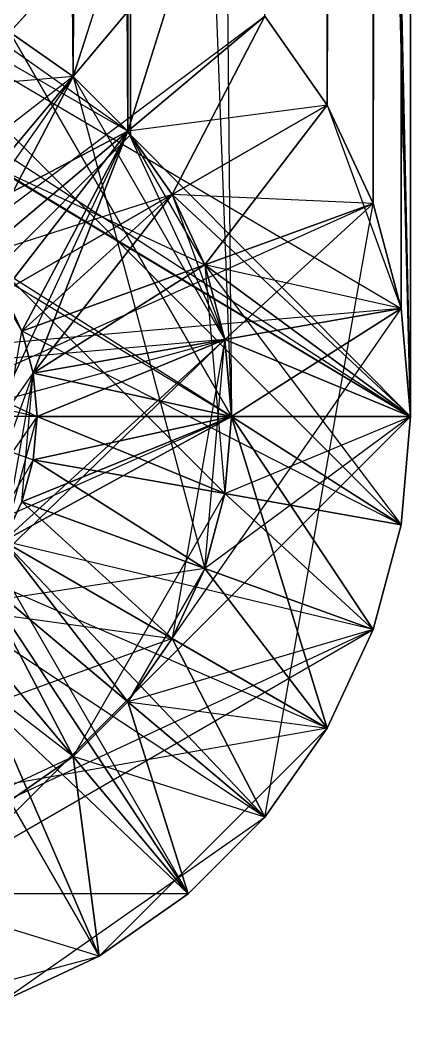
# Model space of a CAD drawing. Extents: x -139 to 143, y -92 to 96.
# Drawn here: x 137.47 to 143.36, y -92.42 to -77.05 of the extents above; entities that cross this region are included whole.
import ezdxf

# ---------------------------------------------------------------- set-up
doc = ezdxf.new("R2010")
doc.units = 0
doc.layers.get('0').update_dxf_attribs({"linetype": 'CONTINUOUS'})

msp = doc.modelspace()

# ---------------------------------------------------------------- linework, layer by layer
at = {"color": 7}
for points in [[(-129.233, 95.572, 5.052), (133.958, 95.572, 5.052), (140.655, -83.022, -0.587), (143.358, -83.022, -0.822), (140.655, -83.022, -0.822), (140.655, -83.022, -0.587), (143.358, -83.022, -0.822), (140.655, -83.022, -0.587), (143.358, -83.022, -0.587), (143.358, -83.022, -0.822), (-138.633, -83.022, -0.587)], [(-128.07, 92.768, -0.822), (143.358, -83.022, -0.587), (143.358, 86.172, -0.587)], [(139.128, 81.923, -0.822), (143.358, -83.022, -0.822), (143.358, 86.172, -0.822), (143.358, -83.022, -0.822), (139.758, -79.674, -0.822), (140.251, -80.732, -0.822), (143.358, -83.022, -0.822), (139.128, -78.774, -0.822), (143.358, -83.022, -0.822), (139.128, 81.923, -0.822), (139.128, -78.774, -0.822), (143.358, -83.022, -0.822), (139.128, -78.774, -0.822), (139.758, -79.674, -0.822), (143.358, -83.022, -0.822), (-138.633, 86.172, -0.822)], [(-138.49, 84.54, 5.052), (143.215, -81.39, 5.052), (143.358, 86.172, 5.052), (143.358, -83.022, 5.052), (143.215, -81.39, 5.052), (143.215, -81.39, 5.052), (143.215, 84.54, 5.052)], [(140, -75.822, 5.287), (138.263, -77.892, 5.287), (140, -75.822, 5.287), (139.088, -78.717, 5.287), (138.263, -77.892, 5.287), (140.655, 86.172, 5.287)], [(139.128, 81.923, -0.822), (143.358, -83.022, -0.822), (140.251, -80.732, -0.822), (140.553, -81.859, -0.822), (143.358, -83.022, -0.822), (143.358, 86.172, -0.822)], [(143.358, 86.172, 5.052), (143.215, -81.39, 5.052), (142.791, -79.808, 5.052), (143.215, 84.54, 5.052), (143.215, -81.39, 5.052), (142.791, -79.808, 5.052), (142.791, -79.808, 5.052), (142.791, 82.957, 5.052)], [(143.358, 86.172, -0.822), (143.358, -83.022, -0.587), (143.358, -83.022, -0.587), (143.358, 86.172, -0.822), (143.358, -83.022, -0.822), (143.358, -83.022, -0.587), (143.358, 86.172, -0.587), (143.358, -83.022, -0.587), (143.358, 86.172, 5.052)], [(143.358, 86.172, 5.052), (143.358, -83.022, -0.587), (143.358, -83.022, 5.052), (143.358, 86.172, 5.052)], [(143.215, 84.54, 5.052), (142.791, -79.808, 5.052), (142.098, -78.323, 5.052), (142.791, 82.957, 5.052), (142.791, -79.808, 5.052), (142.098, -78.323, 5.052), (142.098, -78.323, 5.052), (142.098, 81.472, 5.052)], [(-135.527, 83.881, -0.587), (140.655, -83.022, -0.587), (140.553, -81.859, -0.822), (140.553, -81.859, -0.587), (140.655, -83.022, -0.587), (140.553, -81.859, -0.822), (140.655, -83.022, -0.587), (140.655, -83.022, -0.822), (140.553, -81.859, -0.822), (138.263, -77.892, -0.587), (139.088, -78.717, -5.287), (138.263, -77.892, -5.287), (138.263, -77.892, -0.587), (139.088, -78.717, -5.287), (138.263, -77.892, -0.587), (139.088, -78.717, -0.587), (139.088, -78.717, -5.287), (140.251, -80.732, -0.587), (139.758, -79.674, -0.822), (139.758, -79.674, -0.587), (140.251, -80.732, -0.587), (139.758, -79.674, -0.822), (140.251, -80.732, -0.587), (140.251, -80.732, -0.822), (139.758, -79.674, -0.822), (140.553, -81.859, -0.587), (140.251, -80.732, -0.822), (140.251, -80.732, -0.587), (140.553, -81.859, -0.587), (140.251, -80.732, -0.822), (140.553, -81.859, -0.587), (140.553, -81.859, -0.822), (140.251, -80.732, -0.822), (139.088, -78.717, -0.587), (139.128, -78.774, -0.822), (139.088, -78.717, -5.287), (139.088, -78.717, -0.587), (139.758, -79.674, -0.587), (139.128, -78.774, -0.822), (139.088, -78.717, -0.587), (139.758, -79.674, -0.587), (139.128, -78.774, -0.822), (139.758, -79.674, -0.587), (139.758, -79.674, -0.822), (139.128, -78.774, -0.822), (139.088, -78.717, -5.287), (139.128, -78.774, -0.822), (139.128, -78.774, -5.287), (139.088, -78.717, -5.287), (136.308, -76.757, -0.587)], [(-135.527, 83.881, 5.287), (143.358, -83.022, 5.052), (143.215, -81.39, 5.287), (143.215, -81.39, 5.052), (143.358, -83.022, 5.052), (143.215, -81.39, 5.287), (143.358, -83.022, 5.052), (143.358, -83.022, 5.287), (143.215, -81.39, 5.287), (124.558, -83.022, -0.117), (124.701, -81.39, -0.587), (124.701, -81.39, -0.117), (124.558, -83.022, -0.117), (124.701, -81.39, -0.587), (124.558, -83.022, -0.117), (124.558, -83.022, -0.587), (124.701, -81.39, -0.587), (135.59, -73.766, -0.117)], [(142.791, 82.957, 5.052), (142.098, -78.323, 5.052), (141.158, -76.98, 5.052), (142.098, 81.472, 5.052), (142.098, -78.323, 5.052), (141.158, -76.98, 5.052), (141.158, -76.98, 5.052), (141.158, 80.13, 5.052)], [(139.758, 82.823, -0.822), (143.358, -83.022, -0.822), (140.553, -81.859, -0.822), (140.655, -83.022, -0.822), (143.358, -83.022, -0.822), (139.128, 81.923, -0.822)], [(-124.985, -88.192, -5.287), (129.709, -88.192, -5.287), (139.128, -78.774, -5.287), (139.128, 81.923, -0.822)], [(138.263, 81.042, -5.287), (139.088, -78.717, -5.287), (139.088, 81.867, -5.287)], [(139.088, 81.867, -5.287), (139.128, -78.774, -5.287), (139.128, 81.923, -5.287)], [(139.088, 81.867, -5.287), (139.088, -78.717, -5.287), (139.128, -78.774, -5.287), (139.088, 81.867, -5.287)], [(139.128, 81.923, -5.287), (139.128, -78.774, -5.287), (139.128, 81.923, -0.822), (139.128, -78.774, -5.287), (139.128, -78.774, -0.822), (139.128, 81.923, -0.822), (139.128, -75.211, 5.052), (139.128, 78.361, 5.287)], [(137.306, 80.372, -5.287), (138.263, -77.892, -5.287), (138.263, 81.042, -5.287)], [(138.263, 81.042, -5.287), (138.263, -77.892, -5.287), (139.088, -78.717, -5.287), (138.263, 81.042, -5.287)], [(137.306, 80.372, -5.287), (137.306, -77.222, -5.287), (138.263, -77.892, -5.287), (137.306, 80.372, -5.287)], [(141.158, 80.13, 5.287), (137.306, -77.222, 5.287), (139.128, -75.211, 5.287), (138.263, -77.892, 5.287), (137.306, -77.222, 5.287), (136.248, -76.729, 5.287), (139.128, -75.211, 5.287), (137.306, -77.222, 5.287), (136.248, -76.729, 5.287), (140, 78.971, 5.287)], [(139.128, 78.361, 5.287), (140.655, -83.022, 5.287), (143.358, -83.022, 5.287), (143.215, -84.655, 5.287), (140.655, -83.022, 5.287), (140.553, -84.185, 5.287), (143.215, -84.655, 5.287), (142.791, -86.237, 5.287), (140.553, -84.185, 5.287), (143.358, -83.022, 5.287), (140.655, -83.022, 5.287), (143.215, -81.39, 5.287), (143.358, -83.022, 5.287), (140.251, -85.313, 5.287), (142.791, -86.237, 5.287), (142.098, -87.722, 5.287), (140.251, -85.313, 5.287), (140.553, -81.859, 5.287), (143.215, -81.39, 5.287), (140.655, -83.022, 5.287), (140.553, -81.859, 5.287), (139.758, -86.371, 5.287), (142.098, -87.722, 5.287), (141.158, -89.064, 5.287), (139.758, -86.371, 5.287), (143.215, -81.39, 5.287), (140.553, -81.859, 5.287), (142.791, -79.808, 5.287), (143.215, -81.39, 5.287), (140.251, -80.732, 5.287), (142.791, -79.808, 5.287), (140.553, -81.859, 5.287), (140.251, -80.732, 5.287), (143.215, -84.655, 5.287), (140.553, -84.185, 5.287), (140.655, -83.022, 5.287), (143.215, -84.655, 5.287), (142.791, -86.237, 5.287), (140.251, -85.313, 5.287), (140.553, -84.185, 5.287), (142.791, -86.237, 5.287), (139.088, -87.327, 5.287), (141.158, -89.064, 5.287), (140, -90.223, 5.287), (139.088, -87.327, 5.287), (142.098, -87.722, 5.287), (139.758, -86.371, 5.287), (140.251, -85.313, 5.287), (142.098, -87.722, 5.287), (141.158, -89.064, 5.287), (139.088, -87.327, 5.287), (139.758, -86.371, 5.287), (141.158, -89.064, 5.287), (138.263, -88.153, 5.287), (140, -90.223, 5.287), (138.658, -91.163, 5.287), (138.263, -88.153, 5.287), (140, -90.223, 5.287), (138.263, -88.153, 5.287), (139.088, -87.327, 5.287), (140, -90.223, 5.287), (138.658, -91.163, 5.287), (137.306, -88.822, 5.287), (138.263, -88.153, 5.287), (138.658, -91.163, 5.287), (137.173, -91.855, 5.287)], [(133.958, -73.623, -0.587), (132.326, -92.279, 5.287), (133.958, -92.422, 5.052), (132.326, -92.279, 5.052), (132.326, -92.279, 5.287), (133.958, -92.422, 5.052), (132.326, -92.279, 5.287), (133.958, -92.422, 5.287), (133.958, -92.422, 5.052), (126.757, -89.064, 5.287), (126.147, -88.192, 5.052), (126.147, -88.192, 5.287), (126.757, -89.064, 5.287), (126.147, -88.192, 5.052), (126.757, -89.064, 5.287), (126.757, -89.064, 5.052), (126.147, -88.192, 5.052), (141.158, -76.98, 5.052)], [(132.326, -73.766, -0.587), (143.215, -84.655, -0.587), (143.358, -83.022, 5.052), (143.358, -83.022, -0.587), (143.215, -84.655, -0.587), (143.215, -84.655, 5.287), (143.358, -83.022, 5.052), (143.215, -84.655, -0.587), (143.215, -84.655, 5.287), (143.358, -83.022, 5.052), (143.215, -84.655, 5.287), (143.358, -83.022, 5.287), (143.358, -83.022, 5.052), (133.958, -92.422, 5.052)], [(130.743, -74.19, -0.587), (140, -90.223, -0.587), (141.158, -89.064, 5.287), (141.158, -89.064, -0.587), (140, -90.223, -0.587), (141.158, -89.064, 5.287), (140, -90.223, -0.587), (140, -90.223, 5.287), (141.158, -89.064, 5.287), (142.791, -79.808, 5.052), (142.098, -78.323, 5.287), (142.098, -78.323, 5.052), (142.791, -79.808, 5.052), (142.098, -78.323, 5.287), (142.791, -79.808, 5.052), (142.791, -79.808, 5.287), (142.098, -78.323, 5.287), (143.215, -81.39, 5.052), (142.791, -79.808, 5.287), (142.791, -79.808, 5.052), (143.215, -81.39, 5.052), (142.791, -79.808, 5.287), (143.215, -81.39, 5.052), (143.215, -81.39, 5.287), (142.791, -79.808, 5.287), (142.098, -78.323, 5.052), (141.158, -76.98, 5.287)], [(140, -75.822, 5.287), (138.263, -77.892, 5.287), (139.128, -75.211, 5.287)], [(128.158, -86.371, 5.287), (142.791, -79.808, 5.287), (140.251, -80.732, 5.287), (142.098, -78.323, 5.287), (142.791, -79.808, 5.287), (139.758, -79.674, 5.287), (142.098, -78.323, 5.287), (140.251, -80.732, 5.287), (139.758, -79.674, 5.287), (142.098, -78.323, 5.287), (139.758, -79.674, 5.287), (141.158, -76.98, 5.287), (142.098, -78.323, 5.287), (139.088, -78.717, 5.287), (141.158, -76.98, 5.287), (139.758, -79.674, 5.287), (139.088, -78.717, 5.287), (141.158, -76.98, 5.287), (139.088, -78.717, 5.287), (140, -75.822, 5.287)], [(131.667, -76.729, 2.937), (140.251, -80.732, 5.287), (139.758, -79.674, 2.937), (139.758, -79.674, 5.287), (140.251, -80.732, 5.287), (139.758, -79.674, 2.937), (140.251, -80.732, 5.287), (140.251, -80.732, 2.937), (139.758, -79.674, 2.937), (140.553, -81.859, 5.287), (140.251, -80.732, 2.937), (140.251, -80.732, 5.287), (140.553, -81.859, 5.287), (140.251, -80.732, 2.937), (140.553, -81.859, 5.287), (140.553, -81.859, 2.937), (140.251, -80.732, 2.937), (139.758, -79.674, 5.287), (139.088, -78.717, 2.937), (139.088, -78.717, 5.287), (139.758, -79.674, 5.287), (139.088, -78.717, 2.937), (139.758, -79.674, 5.287), (139.758, -79.674, 2.937), (139.088, -78.717, 2.937), (135.121, -76.427, 5.287)], [(132.795, -76.427, 2.937), (140.553, -84.185, 5.287), (140.655, -83.022, 2.937), (140.655, -83.022, 5.287), (140.553, -84.185, 5.287), (140.655, -83.022, 2.937), (140.553, -84.185, 5.287), (140.553, -84.185, 2.937), (140.655, -83.022, 2.937), (137.306, -77.222, 5.287), (138.263, -77.892, 2.937), (137.306, -77.222, 2.937)], [(141.158, -76.98, 5.052), (142.098, -78.323, 5.052), (141.158, -76.98, 5.287), (142.098, -78.323, 5.052), (142.098, -78.323, 5.287), (141.158, -76.98, 5.287)], [(127.692, -85.372, -0.587), (140.553, -81.859, -0.587), (137.661, -82.37, -0.587), (137.718, -83.022, -0.587), (140.553, -81.859, -0.587), (139.088, -78.717, -0.587), (137.491, -81.736, -0.587), (137.661, -82.37, -0.587), (139.088, -78.717, -0.587), (136.375, -80.142, -0.587), (138.263, -77.892, -0.587), (137.306, -77.222, -0.587)], [(137.306, -77.222, -0.587), (138.263, -77.892, -5.287), (137.306, -77.222, -0.587), (138.263, -77.892, -0.587), (138.263, -77.892, -5.287), (130.609, -88.822, -0.822)], [(137.306, -77.222, 2.937), (138.263, -77.892, 2.937), (135.838, -79.766, 2.937)], [(137.306, -77.222, -0.587), (140.655, -83.022, -0.587), (143.215, -84.655, -0.587), (143.358, -83.022, -0.587), (140.655, -83.022, -0.587), (143.215, -84.655, -0.587), (140.655, -83.022, -0.587), (142.791, -86.237, -0.587), (143.215, -84.655, -0.587), (142.791, -86.237, -0.587), (140.655, -83.022, -0.587), (142.098, -87.722, -0.587), (142.791, -86.237, -0.587), (137.214, -84.902, -0.587), (142.098, -87.722, -0.587), (140.655, -83.022, -0.587), (137.214, -84.902, -0.587), (137.718, -83.022, -0.587), (140.655, -83.022, -0.587), (140.553, -81.859, -0.587), (137.718, -83.022, -0.587), (137.661, -82.37, -0.587), (140.553, -81.859, -0.587), (140.251, -80.732, -0.587), (137.661, -82.37, -0.587), (140.655, -83.022, -0.587), (137.661, -83.675, -0.587), (137.491, -84.308, -0.587), (140.655, -83.022, -0.587), (137.661, -82.37, -0.587), (140.251, -80.732, -0.587), (139.758, -79.674, -0.587), (137.661, -82.37, -0.587), (137.661, -82.37, -0.587), (139.758, -79.674, -0.587), (139.088, -78.717, -0.587), (137.661, -82.37, -0.587), (140.655, -83.022, -0.587), (137.718, -83.022, -0.587), (137.661, -83.675, -0.587), (140.655, -83.022, -0.587), (136.838, -80.606, -0.587), (139.088, -78.717, -0.587), (138.263, -77.892, -0.587), (136.838, -80.606, -0.587)], [(137.306, -77.222, -0.587), (138.263, -77.892, -5.287), (137.306, -77.222, -5.287)], [(137.306, -77.222, 5.287), (138.263, -77.892, 2.937), (137.306, -77.222, 5.287), (138.263, -77.892, 5.287), (138.263, -77.892, 2.937), (140.251, -85.313, 5.287), (140.553, -84.185, 2.937), (140.553, -84.185, 5.287), (140.251, -85.313, 5.287), (140.553, -84.185, 2.937), (140.251, -85.313, 5.287), (140.251, -85.313, 2.937), (140.553, -84.185, 2.937), (138.263, -88.153, 5.287), (137.306, -88.822, 2.937), (138.263, -88.153, 2.937), (138.263, -88.153, 5.287), (137.306, -88.822, 2.937), (138.263, -88.153, 5.287), (137.306, -88.822, 5.287)], [(133.958, -89.72, 2.937), (139.088, -78.717, 5.287), (138.263, -77.892, 2.937), (138.263, -77.892, 5.287), (139.088, -78.717, 5.287), (138.263, -77.892, 2.937), (139.088, -78.717, 5.287), (139.088, -78.717, 2.937), (138.263, -77.892, 2.937), (128.827, -78.717, 2.937)], [(136.838, -80.606, -0.587), (138.263, -77.892, -0.587), (135.838, -79.766, -0.587)], [(137.214, -81.142, -0.587), (139.088, -78.717, -0.587), (138.263, -77.892, -0.587), (136.375, -80.142, -0.587)], [(136.838, -80.606, 2.937), (139.088, -78.717, 2.937), (136.838, -80.606, 2.937), (138.263, -77.892, 2.937), (139.088, -78.717, 2.937), (136.375, -80.142, 2.937), (138.263, -77.892, 2.937), (136.838, -80.606, 2.937)], [(136.375, -80.142, 2.937), (138.263, -77.892, 2.937), (136.375, -80.142, 2.937)], [(136.375, -80.142, -0.587), (139.088, -78.717, -0.587), (137.214, -81.142, -0.587), (137.491, -81.736, -0.587), (139.088, -78.717, -0.587), (139.088, -78.717, -0.587), (136.838, -80.606, -0.587)], [(137.214, -81.142, 2.937), (139.758, -79.674, 2.937), (137.491, -81.736, 2.937), (137.214, -81.142, 2.937), (139.758, -79.674, 2.937), (137.214, -81.142, 2.937), (139.088, -78.717, 2.937), (139.758, -79.674, 2.937), (136.838, -80.606, 2.937), (139.088, -78.717, 2.937), (137.214, -81.142, 2.937)], [(127.664, -80.732, 5.287), (137.718, -83.022, 2.937), (140.655, -83.022, 2.937), (140.553, -84.185, 2.937), (137.718, -83.022, 2.937), (137.661, -83.675, 2.937), (140.553, -84.185, 2.937), (140.251, -85.313, 2.937), (137.661, -83.675, 2.937), (140.655, -83.022, 2.937), (137.718, -83.022, 2.937), (140.553, -81.859, 2.937), (140.655, -83.022, 2.937), (137.491, -84.308, 2.937), (140.251, -85.313, 2.937), (139.758, -86.371, 2.937), (137.491, -84.308, 2.937), (137.661, -82.37, 2.937), (140.553, -81.859, 2.937), (137.718, -83.022, 2.937), (137.661, -82.37, 2.937), (137.214, -84.902, 2.937), (139.758, -86.371, 2.937), (139.088, -87.327, 2.937), (137.214, -84.902, 2.937), (140.553, -81.859, 2.937), (137.661, -82.37, 2.937), (140.251, -80.732, 2.937), (140.553, -81.859, 2.937), (136.838, -85.439, 2.937), (139.088, -87.327, 2.937), (138.263, -88.153, 2.937), (136.838, -85.439, 2.937), (137.491, -81.736, 2.937), (140.251, -80.732, 2.937), (137.661, -82.37, 2.937), (137.491, -81.736, 2.937), (140.251, -80.732, 2.937), (137.491, -81.736, 2.937), (139.758, -79.674, 2.937), (140.251, -80.732, 2.937), (140.553, -84.185, 2.937), (137.661, -83.675, 2.937), (137.718, -83.022, 2.937), (140.553, -84.185, 2.937), (140.251, -85.313, 2.937), (137.491, -84.308, 2.937), (137.661, -83.675, 2.937), (140.251, -85.313, 2.937), (136.375, -85.903, 2.937), (138.263, -88.153, 2.937), (137.306, -88.822, 2.937)], [(131.541, -80.142, 2.937), (137.718, -83.022, 2.937), (137.661, -82.37, -0.587), (137.661, -82.37, 2.937), (137.718, -83.022, 2.937), (137.661, -82.37, -0.587), (137.718, -83.022, 2.937), (137.718, -83.022, -0.587), (137.661, -82.37, -0.587), (136.375, -85.903, 2.937)], [(134.611, -86.725, -0.587), (137.661, -82.37, 2.937), (137.491, -81.736, -0.587), (137.491, -81.736, 2.937), (137.661, -82.37, 2.937), (137.491, -81.736, -0.587), (137.661, -82.37, 2.937), (137.661, -82.37, -0.587), (137.491, -81.736, -0.587), (136.838, -80.606, 2.937)], [(130.702, -81.142, 2.937), (137.661, -83.675, 2.937), (137.718, -83.022, -0.587), (137.718, -83.022, 2.937), (137.661, -83.675, 2.937), (137.718, -83.022, -0.587), (137.661, -83.675, 2.937), (137.661, -83.675, -0.587), (137.718, -83.022, -0.587), (135.244, -86.556, 2.937)], [(132.326, -92.279, 5.052), (142.791, -86.237, -0.587), (143.215, -84.655, 5.287), (143.215, -84.655, -0.587), (142.791, -86.237, -0.587), (143.215, -84.655, 5.287), (142.791, -86.237, -0.587), (142.791, -86.237, 5.287), (143.215, -84.655, 5.287), (137.491, -81.736, 2.937), (137.214, -81.142, -0.587)], [(137.214, -81.142, 2.937), (137.491, -81.736, 2.937), (137.214, -81.142, -0.587), (137.491, -81.736, 2.937), (137.491, -81.736, -0.587), (137.214, -81.142, -0.587)], [(132.672, -86.556, -0.587), (140.655, -83.022, 5.287), (140.553, -81.859, 2.937), (140.553, -81.859, 5.287), (140.655, -83.022, 5.287), (140.553, -81.859, 2.937), (140.655, -83.022, 5.287), (140.655, -83.022, 2.937), (140.553, -81.859, 2.937), (127.261, -83.022, 2.937)], [(137.214, -84.902, -0.587), (140.655, -83.022, -0.587), (137.491, -84.308, -0.587), (137.214, -84.902, -0.587), (142.098, -87.722, -0.587), (137.214, -84.902, -0.587), (141.158, -89.064, -0.587), (142.098, -87.722, -0.587), (136.838, -85.439, -0.587), (141.158, -89.064, -0.587), (137.214, -84.902, -0.587)], [(137.214, -84.902, -0.587), (137.491, -84.308, -0.587), (137.491, -84.308, 2.937), (137.661, -83.675, -0.587), (137.661, -83.675, 2.937), (137.491, -84.308, 2.937), (137.661, -83.675, -0.587), (137.491, -84.308, 2.937), (137.491, -84.308, -0.587), (137.661, -83.675, -0.587), (136.375, -85.903, 2.937)], [(136.375, -85.903, 2.937), (139.758, -86.371, 2.937), (137.214, -84.902, 2.937), (137.491, -84.308, 2.937), (139.758, -86.371, 2.937), (139.088, -87.327, 2.937), (136.838, -85.439, 2.937)], [(137.214, -84.902, 2.937), (137.491, -84.308, -0.587), (137.491, -84.308, 2.937), (137.214, -84.902, 2.937), (137.491, -84.308, -0.587), (137.214, -84.902, 2.937)], [(137.214, -84.902, 2.937), (139.088, -87.327, 2.937), (138.263, -88.153, 2.937), (136.375, -85.903, 2.937)], [(135.121, -89.618, 2.937), (138.263, -88.153, 5.287), (139.088, -87.327, 2.937), (139.088, -87.327, 5.287), (138.263, -88.153, 5.287), (139.088, -87.327, 2.937), (138.263, -88.153, 5.287), (138.263, -88.153, 2.937), (139.088, -87.327, 2.937), (139.758, -86.371, 5.287), (140.251, -85.313, 2.937), (140.251, -85.313, 5.287), (139.758, -86.371, 5.287), (140.251, -85.313, 2.937), (139.758, -86.371, 5.287), (139.758, -86.371, 2.937), (140.251, -85.313, 2.937), (139.088, -87.327, 5.287), (139.758, -86.371, 2.937), (139.758, -86.371, 5.287), (139.088, -87.327, 5.287), (139.758, -86.371, 2.937), (139.088, -87.327, 5.287), (139.088, -87.327, 2.937), (139.758, -86.371, 2.937), (131.667, -89.316, 5.287)], [(136.838, -85.439, 2.937), (138.263, -88.153, 2.937), (135.838, -86.279, 2.937)], [(136.838, -85.439, -0.587), (141.158, -89.064, -0.587), (136.838, -85.439, -0.587), (140, -90.223, -0.587), (141.158, -89.064, -0.587), (136.375, -85.903, -0.587), (140, -90.223, -0.587), (136.838, -85.439, -0.587)], [(136.375, -85.903, -0.587), (140, -90.223, -0.587), (136.375, -85.903, -0.587), (138.658, -91.163, -0.587), (140, -90.223, -0.587), (135.838, -86.279, -0.587), (138.658, -91.163, -0.587), (136.375, -85.903, -0.587)], [(137.173, -91.855, 5.287), (138.658, -91.163, -0.587), (137.173, -91.855, 5.287), (138.658, -91.163, 5.287), (138.658, -91.163, -0.587), (142.098, -87.722, -0.587), (142.791, -86.237, 5.287), (142.791, -86.237, -0.587), (142.098, -87.722, -0.587), (142.791, -86.237, 5.287), (142.098, -87.722, -0.587), (142.098, -87.722, 5.287), (142.791, -86.237, 5.287), (130.743, -91.855, 5.287)], [(135.838, -86.279, -0.587), (138.658, -91.163, -0.587), (135.838, -86.279, -0.587)], [(137.173, -91.855, -0.587), (141.158, -89.064, -0.587), (142.098, -87.722, 5.287), (142.098, -87.722, -0.587), (141.158, -89.064, -0.587), (142.098, -87.722, 5.287), (141.158, -89.064, -0.587), (141.158, -89.064, 5.287), (142.098, -87.722, 5.287), (127.916, -90.223, 5.287)], [(137.306, -88.822, 5.287), (138.658, -91.163, 5.287), (137.173, -91.855, 5.287)], [(137.173, -91.855, -0.587), (138.658, -91.163, -0.587), (133.958, -89.72, -0.587)], [(133.958, -92.422, 5.052), (138.658, -91.163, 5.287), (140, -90.223, -0.587), (138.658, -91.163, -0.587), (138.658, -91.163, 5.287), (140, -90.223, -0.587), (138.658, -91.163, 5.287), (140, -90.223, 5.287), (140, -90.223, -0.587), (127.916, -90.223, 5.287)], [(137.173, -91.855, 5.287), (138.658, -91.163, -0.587), (137.173, -91.855, -0.587)]]:
    msp.add_polyline3d(points, dxfattribs=at)

doc.saveas('drawing.dxf')
